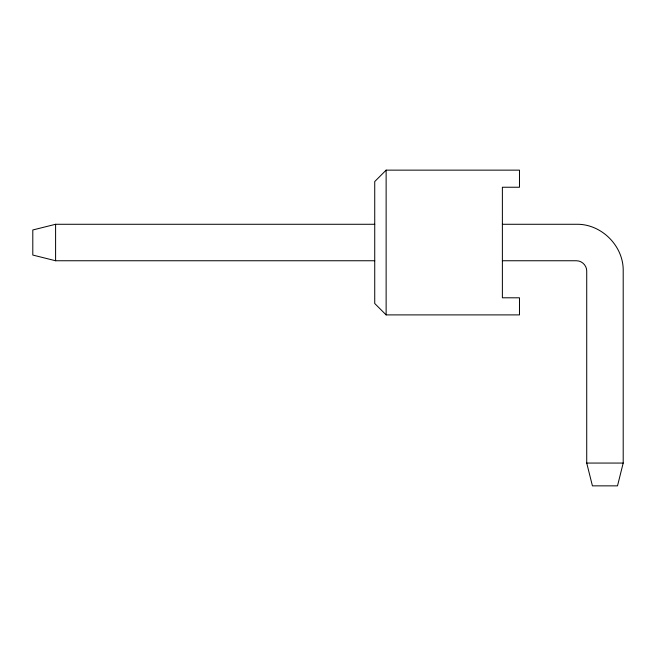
<?xml version="1.0" encoding="UTF-8"?>
<svg xmlns="http://www.w3.org/2000/svg" width="656" height="656" viewBox="0 0 656 656"><rect width="100%" height="100%" fill="white"/><g stroke="black" fill="none" stroke-linecap="round" stroke-linejoin="round"><path stroke-width="0.98" d="M502.381 224.278L576.468 224.278C601.445 223.753 623.725 246.033 623.2 271.01L623.2 463.062L617.501 485.858L592.425 485.858L586.726 463.062L586.726 271.01C586.759 265.524 581.962 260.719 576.468 260.752L502.381 260.752M386.13 170.142L374.732 181.54L374.732 303.498L386.13 314.896L519.478 314.896L519.478 297.799L502.381 297.799L502.381 187.239L519.478 187.239L519.478 170.142L386.13 170.142L386.13 314.896M374.732 224.278L55.596 224.278L32.8 229.977L32.8 255.053L55.596 260.752L374.732 260.752M586.726 463.062L623.2 463.062M55.596 224.278L55.596 260.752"/></g></svg>
